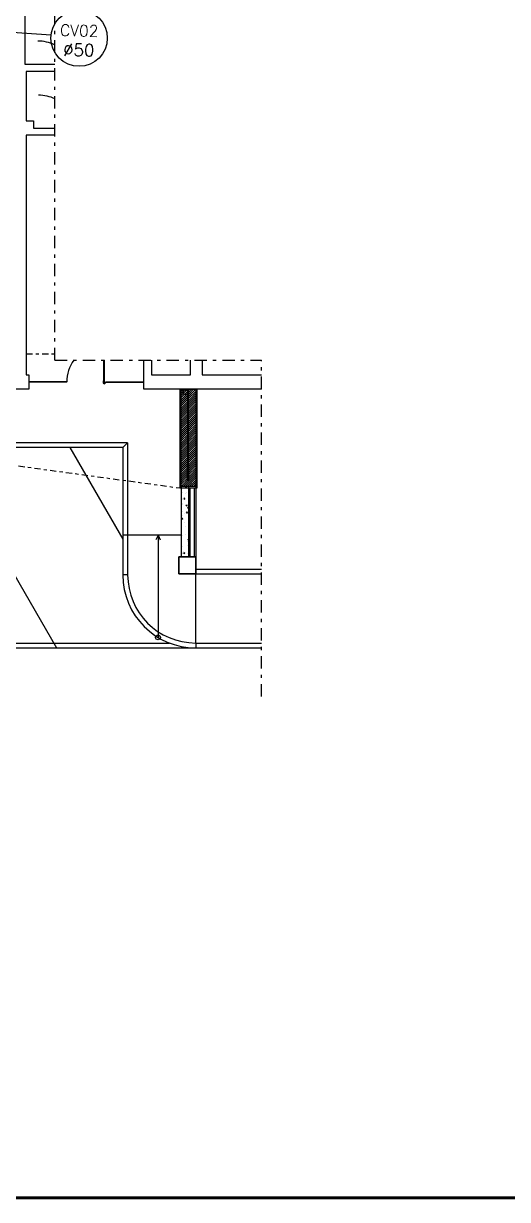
# Model space of a CAD drawing. Header units: millimetres. Extents: x 1573 to 2177, y 1587 to 1932.
# Drawn here: x 1906.32 to 1921.25, y 1873.28 to 1909.54 of the extents above; entities that cross this region are included whole.
import ezdxf
from ezdxf.enums import TextEntityAlignment as Align

# ---------------------------------------------------------------- set-up
doc = ezdxf.new("R2010")
doc.units = ezdxf.units.MM
doc.header["$LTSCALE"] = 0.03
doc.linetypes.add('DASHDOT', pattern=[25.4, 12.7, -6.35, 0, -6.35])
for name, color, linetype in [('-HIDRO', 8, 'Continuous'), ('A-PEN-C', 4, 'Continuous'), ("PRANCHA - PROJETU'S", 7, 'Continuous')]:
    doc.layers.add(name, color=color, linetype=linetype)
doc.styles.add('ROMANS', font='romans.shx', dxfattribs={"height": 0.1})

# ---------------------------------------------------------------- blocks, each defined once
blk = doc.blocks.new('ADFSGASDFG')
at = {"layer": "PRANCHA - PROJETU'S", "color": 4, "const_width": 0.1}
blk.add_lwpolyline([(279.078, 106.346), (359.678, 106.346), (359.678, 48.946), (279.078, 48.946)], close=True, dxfattribs=at)

msp = doc.modelspace()

# ---------------------------------------------------------------- hatches: boundary and pattern name
at = {"layer": '-HIDRO'}
h = msp.add_hatch(color=256, dxfattribs=at)
h.dxf.hatch_style = 1
h.paths.add_polyline_path([(1911.137, 1898.267), (1911.137, 1895.224), (1911.674, 1895.224), (1911.674, 1898.267), (1911.668, 1898.267), (1911.668, 1895.23), (1911.143, 1895.23), (1911.143, 1898.267)])

# ---------------------------------------------------------------- linework, layer by layer
at = {"layer": '-HIDRO', "linetype": 'DASHDOT'}
for p, q in [((1907.282, 1899.167), (1907.282, 1920.527)), ((1907.282, 1899.167), (1913.655, 1899.167)), ((1913.655, 1888.793), (1913.655, 1899.167))]:
    msp.add_line(p, q, dxfattribs=at)
at = {"layer": '-HIDRO'}
for p, q in [((1906.361, 1909.801), (1906.361, 1908.288)), ((1906.361, 1908.288), (1907.282, 1908.288)), ((1907.282, 1908.063), (1906.404, 1908.063)), ((1906.404, 1908.063), (1906.404, 1906.547)), ((1906.404, 1906.547), (1906.629, 1906.547)), ((1906.629, 1906.547), (1906.629, 1906.322)), ((1906.629, 1906.322), (1907.282, 1906.322)), ((1907.282, 1906.097), (1906.404, 1906.097)), ((1906.404, 1906.097), (1906.404, 1898.717)), ((1908.791, 1898.437), (1908.791, 1899.167)), ((1908.806, 1899.167), (1908.806, 1898.437)), ((1910.029, 1898.267), (1910.029, 1899.167)), ((1910.269, 1899.167), (1910.269, 1898.717)), ((1911.473, 1898.717), (1911.473, 1899.167)), ((1911.831, 1899.167), (1911.831, 1898.717)), ((1906.404, 1898.717), (1906.479, 1898.717)), ((1906.479, 1898.717), (1906.479, 1898.267)), ((1910.269, 1898.717), (1911.473, 1898.717)), ((1911.831, 1898.717), (1913.655, 1898.717)), ((1906.479, 1898.267), (1904.648, 1898.267)), ((1907.654, 1898.499), (1906.479, 1898.499)), ((1907.654, 1898.484), (1906.479, 1898.484)), ((1907.654, 1898.484), (1907.654, 1898.499)), ((1908.786, 1898.499), (1908.785, 1898.499)), ((1908.785, 1898.499), (1908.785, 1898.485)), ((1908.785, 1898.485), (1908.786, 1898.485)), ((1908.786, 1898.454), (1908.786, 1898.529)), ((1908.786, 1898.529), (1908.791, 1898.529)), ((1908.786, 1898.485), (1908.786, 1898.499)), ((1908.791, 1898.454), (1908.786, 1898.454)), ((1908.806, 1898.437), (1908.791, 1898.437)), ((1908.81, 1898.529), (1908.806, 1898.529)), ((1908.81, 1898.454), (1908.806, 1898.454)), ((1908.81, 1898.454), (1908.81, 1898.529)), ((1908.81, 1898.485), (1908.81, 1898.499)), ((1908.81, 1898.499), (1908.812, 1898.499)), ((1908.812, 1898.485), (1908.81, 1898.485)), ((1908.812, 1898.499), (1908.812, 1898.485)), ((1908.854, 1898.484), (1908.854, 1898.499)), ((1908.854, 1898.499), (1910.029, 1898.499)), ((1908.854, 1898.484), (1910.029, 1898.484)), ((1913.655, 1898.267), (1910.029, 1898.267)), ((1911.137, 1898.267), (1911.137, 1895.224)), ((1911.143, 1898.267), (1911.143, 1895.23)), ((1911.18, 1898.262), (1911.185, 1898.267)), ((1911.18, 1898.198), (1911.249, 1898.267)), ((1911.18, 1898.135), (1911.312, 1898.267)), ((1911.18, 1895.268), (1911.18, 1898.267)), ((1911.18, 1898.267), (1911.375, 1898.267)), ((1911.18, 1898.071), (1911.375, 1898.266)), ((1911.375, 1895.463), (1911.405, 1898.267)), ((1911.375, 1898.267), (1911.405, 1895.463)), ((1911.375, 1898.267), (1911.375, 1895.463)), ((1911.405, 1898.232), (1911.44, 1898.267)), ((1911.405, 1898.169), (1911.503, 1898.267)), ((1911.405, 1898.105), (1911.567, 1898.267)), ((1911.405, 1898.042), (1911.63, 1898.267)), ((1911.405, 1895.463), (1911.405, 1898.267)), ((1911.405, 1898.267), (1911.63, 1898.267)), ((1911.63, 1898.267), (1911.63, 1895.268)), ((1911.668, 1895.23), (1911.668, 1898.267)), ((1911.674, 1895.224), (1911.674, 1898.267)), ((1911.18, 1898.008), (1911.375, 1898.203)), ((1911.18, 1897.944), (1911.375, 1898.139)), ((1911.18, 1897.88), (1911.375, 1898.075)), ((1911.18, 1897.817), (1911.375, 1898.012)), ((1911.18, 1897.753), (1911.375, 1897.948)), ((1911.18, 1897.689), (1911.375, 1897.884)), ((1911.405, 1897.978), (1911.63, 1898.203)), ((1911.405, 1897.914), (1911.63, 1898.139)), ((1911.405, 1897.851), (1911.63, 1898.076)), ((1911.405, 1897.787), (1911.63, 1898.012)), ((1911.405, 1897.724), (1911.63, 1897.948)), ((1911.405, 1897.66), (1911.63, 1897.885)), ((1911.18, 1897.626), (1911.375, 1897.821)), ((1911.18, 1897.562), (1911.375, 1897.757)), ((1911.18, 1897.499), (1911.375, 1897.694)), ((1911.18, 1897.435), (1911.375, 1897.63)), ((1911.18, 1897.371), (1911.375, 1897.566)), ((1911.18, 1897.308), (1911.375, 1897.503)), ((1911.405, 1897.596), (1911.63, 1897.821)), ((1911.405, 1897.533), (1911.63, 1897.758)), ((1911.405, 1897.469), (1911.63, 1897.694)), ((1911.405, 1897.405), (1911.63, 1897.63)), ((1911.405, 1897.342), (1911.63, 1897.567)), ((1911.405, 1897.278), (1911.63, 1897.503)), ((1911.18, 1897.244), (1911.375, 1897.439)), ((1911.18, 1897.181), (1911.375, 1897.375)), ((1911.18, 1897.117), (1911.375, 1897.312)), ((1911.18, 1897.053), (1911.375, 1897.248)), ((1911.18, 1896.99), (1911.375, 1897.185)), ((1911.405, 1897.215), (1911.63, 1897.44)), ((1911.405, 1897.151), (1911.63, 1897.376)), ((1911.405, 1897.087), (1911.63, 1897.312)), ((1911.405, 1897.024), (1911.63, 1897.249)), ((1911.405, 1896.96), (1911.63, 1897.185)), ((1911.18, 1896.926), (1911.375, 1897.121)), ((1911.18, 1896.862), (1911.375, 1897.057)), ((1911.18, 1896.799), (1911.375, 1896.994)), ((1911.18, 1896.735), (1911.375, 1896.93)), ((1911.18, 1896.672), (1911.375, 1896.866)), ((1911.18, 1896.608), (1911.375, 1896.803)), ((1911.405, 1896.896), (1911.63, 1897.121)), ((1911.405, 1896.833), (1911.63, 1897.058)), ((1911.405, 1896.769), (1911.63, 1896.994)), ((1911.405, 1896.706), (1911.63, 1896.931)), ((1911.405, 1896.642), (1911.63, 1896.867)), ((1911.405, 1896.578), (1911.63, 1896.803)), ((1909.531, 1896.617), (1893.029, 1896.617)), ((1909.381, 1896.467), (1893.179, 1896.467)), ((1903.77, 1896.467), (1907.335, 1890.292)), ((1907.75, 1896.467), (1909.381, 1893.643)), ((1909.381, 1896.467), (1909.531, 1896.617)), ((1909.381, 1896.467), (1909.381, 1892.542)), ((1909.531, 1896.617), (1909.531, 1892.542)), ((1911.18, 1896.544), (1911.375, 1896.739)), ((1911.18, 1896.481), (1911.375, 1896.676)), ((1911.18, 1896.417), (1911.375, 1896.612)), ((1911.18, 1896.353), (1911.375, 1896.548)), ((1911.18, 1896.29), (1911.375, 1896.485)), ((1911.18, 1896.226), (1911.375, 1896.421)), ((1911.405, 1896.515), (1911.63, 1896.74)), ((1911.405, 1896.451), (1911.63, 1896.676)), ((1911.405, 1896.388), (1911.63, 1896.612)), ((1911.405, 1896.324), (1911.63, 1896.549)), ((1911.405, 1896.26), (1911.63, 1896.485)), ((1911.405, 1896.197), (1911.63, 1896.422)), ((1911.18, 1896.163), (1911.375, 1896.358)), ((1911.18, 1896.099), (1911.375, 1896.294)), ((1911.18, 1896.035), (1911.375, 1896.23)), ((1911.18, 1895.972), (1911.375, 1896.167)), ((1911.18, 1895.908), (1911.375, 1896.103)), ((1911.405, 1896.133), (1911.63, 1896.358)), ((1911.405, 1896.069), (1911.63, 1896.294)), ((1911.405, 1896.006), (1911.63, 1896.231)), ((1911.405, 1895.942), (1911.63, 1896.167)), ((1911.405, 1895.879), (1911.63, 1896.104)), ((1911.18, 1895.845), (1911.375, 1896.039)), ((1911.18, 1895.781), (1911.375, 1895.976)), ((1911.18, 1895.717), (1911.375, 1895.912)), ((1911.18, 1895.654), (1911.375, 1895.849)), ((1911.18, 1895.59), (1911.375, 1895.785)), ((1911.18, 1895.526), (1911.375, 1895.721)), ((1911.405, 1895.815), (1911.63, 1896.04)), ((1911.405, 1895.751), (1911.63, 1895.976)), ((1911.405, 1895.688), (1911.63, 1895.913)), ((1911.405, 1895.624), (1911.63, 1895.849)), ((1911.405, 1895.56), (1911.63, 1895.785)), ((1911.405, 1895.497), (1911.63, 1895.722)), ((1911.18, 1895.463), (1911.375, 1895.658)), ((1911.18, 1895.399), (1911.375, 1895.594)), ((1911.18, 1895.336), (1911.375, 1895.53)), ((1911.18, 1895.272), (1911.375, 1895.467)), ((1911.24, 1895.268), (1911.63, 1895.658)), ((1911.304, 1895.268), (1911.63, 1895.595)), ((1911.367, 1895.268), (1911.63, 1895.531)), ((1911.375, 1895.463), (1911.405, 1895.463)), ((1911.431, 1895.268), (1911.63, 1895.467)), ((1911.494, 1895.268), (1911.63, 1895.404)), ((1911.558, 1895.268), (1911.63, 1895.34)), ((1911.137, 1895.224), (1911.674, 1895.224)), ((1911.143, 1895.23), (1911.668, 1895.23)), ((1911.18, 1895.268), (1911.18, 1895.23)), ((1911.63, 1895.268), (1911.18, 1895.268)), ((1911.18, 1895.224), (1911.18, 1893.098)), ((1911.217, 1895.214), (1911.217, 1895.214)), ((1911.227, 1895.08), (1911.227, 1895.08)), ((1911.3, 1895.257), (1911.31, 1895.268)), ((1911.3, 1895.258), (1911.351, 1895.25)), ((1911.324, 1895.044), (1911.324, 1895.044)), ((1911.351, 1895.249), (1911.348, 1895.268)), ((1911.359, 1895.079), (1911.359, 1895.079)), ((1911.405, 1895.268), (1911.405, 1895.23)), ((1911.405, 1895.224), (1911.405, 1893.098)), ((1911.45, 1895.224), (1911.45, 1893.098)), ((1911.585, 1895.224), (1911.585, 1893.098)), ((1911.622, 1895.268), (1911.63, 1895.276)), ((1911.63, 1895.268), (1911.63, 1895.23)), ((1911.63, 1895.224), (1911.63, 1893.098)), ((1911.209, 1894.854), (1911.209, 1894.854)), ((1911.211, 1894.754), (1911.211, 1894.754)), ((1911.213, 1894.699), (1911.213, 1894.699)), ((1911.22, 1894.89), (1911.22, 1894.89)), ((1911.264, 1894.885), (1911.299, 1894.882)), ((1911.265, 1894.885), (1911.292, 1894.918)), ((1911.296, 1894.882), (1911.289, 1894.918)), ((1911.328, 1894.69), (1911.356, 1894.671)), ((1911.329, 1894.693), (1911.369, 1894.708)), ((1911.356, 1894.671), (1911.368, 1894.705)), ((1911.376, 1894.606), (1911.405, 1894.637)), ((1911.376, 1894.607), (1911.405, 1894.602)), ((1911.189, 1894.276), (1911.217, 1894.257)), ((1911.19, 1894.279), (1911.23, 1894.294)), ((1911.199, 1894.319), (1911.199, 1894.319)), ((1911.206, 1894.509), (1911.206, 1894.509)), ((1911.215, 1894.491), (1911.215, 1894.491)), ((1911.217, 1894.257), (1911.229, 1894.291)), ((1911.22, 1894.385), (1911.22, 1894.385)), ((1911.262, 1894.244), (1911.262, 1894.244)), ((1911.269, 1894.45), (1911.269, 1894.45)), ((1911.344, 1894.456), (1911.371, 1894.488)), ((1911.344, 1894.455), (1911.378, 1894.453)), ((1911.375, 1894.452), (1911.368, 1894.488)), ((1911.404, 1894.449), (1911.404, 1894.449)), ((1911.185, 1893.939), (1911.185, 1893.939)), ((1911.192, 1894.129), (1911.192, 1894.129)), ((1911.291, 1894.159), (1911.291, 1894.159)), ((1911.328, 1894.047), (1911.328, 1894.047)), ((1909.531, 1893.773), (1909.381, 1893.773)), ((1911.18, 1893.773), (1909.531, 1893.773)), ((1910.468, 1893.773), (1910.403, 1893.626)), ((1910.468, 1893.773), (1910.468, 1890.616)), ((1910.468, 1893.773), (1910.534, 1893.626)), ((1911.213, 1893.768), (1911.213, 1893.768)), ((1911.3, 1893.79), (1911.3, 1893.79)), ((1911.371, 1893.563), (1911.371, 1893.563)), ((1911.388, 1893.644), (1911.388, 1893.644)), ((1911.391, 1893.631), (1911.405, 1893.622)), ((1911.392, 1893.634), (1911.405, 1893.64)), ((1911.18, 1893.212), (1911.199, 1893.235)), ((1911.18, 1893.201), (1911.206, 1893.199)), ((1911.203, 1893.199), (1911.196, 1893.234)), ((1911.231, 1893.212), (1911.231, 1893.212)), ((1911.238, 1893.419), (1911.238, 1893.419)), ((1911.252, 1893.217), (1911.28, 1893.198)), ((1911.253, 1893.22), (1911.293, 1893.235)), ((1911.26, 1893.272), (1911.26, 1893.272)), ((1911.28, 1893.198), (1911.292, 1893.233)), ((1911.38, 1893.195), (1911.38, 1893.195)), ((1911.381, 1893.437), (1911.381, 1893.437)), ((1911.63, 1893.098), (1911.105, 1893.098)), ((1911.105, 1893.098), (1911.105, 1892.573)), ((1911.105, 1893.098), (1911.63, 1893.098)), ((1911.105, 1892.573), (1911.105, 1893.098)), ((1911.63, 1892.573), (1911.63, 1893.098)), ((1911.63, 1893.098), (1911.63, 1892.573)), ((1909.531, 1892.542), (1909.381, 1892.542)), ((1911.105, 1892.573), (1911.63, 1892.573)), ((1911.63, 1892.573), (1911.105, 1892.573)), ((1911.63, 1892.723), (1913.655, 1892.723)), ((1911.63, 1892.573), (1913.655, 1892.573)), ((1911.63, 1890.442), (1911.63, 1892.573)), ((1888.599, 1890.292), (1913.655, 1890.292)), ((1891.737, 1890.442), (1910.823, 1890.442)), ((1911.63, 1890.442), (1913.655, 1890.442)), ((1911.63, 1890.442), (1911.63, 1890.292))]:
    msp.add_line(p, q, dxfattribs=at)
at = {"layer": '-HIDRO', "linetype": 'DASHDOT', "ltscale": 0.5}
for p, q in [((1906.404, 1899.357), (1907.282, 1899.357)), ((1895.477, 1897.367), (1911.137, 1895.224))]:
    msp.add_line(p, q, dxfattribs=at)
at = {"layer": '-HIDRO'}
for centre, radius in [((1908.799, 1898.492), 0.00441), ((1911.315, 1898.177), 0.075), ((1911.315, 1898.177), 0.072), ((1910.468, 1890.616), 0.075)]:
    msp.add_circle(centre, radius, dxfattribs=at)
for centre, radius, start, end in [((1906.758, 1907.803), 1.2, 64.5324, 90), ((1906.78, 1906.135), 1.2, 64.5324, 90), ((1908.799, 1898.492), 1.145, 143.8715, 179.9991), ((1908.798, 1898.492), 0.0563, 278.5833, 359.4644), ((1911.63, 1892.542), 2.249, 180, 270), ((1911.63, 1892.542), 2.099, 180, 270)]:
    msp.add_arc(centre, radius, start, end, dxfattribs=at)
at = {"layer": 'A-PEN-C'}
msp.add_line((1905.07, 1909.345), (1907.168, 1909.196), dxfattribs=at)
msp.add_circle((1908.032, 1909.096), 0.87, dxfattribs=at)

# ---------------------------------------------------------------- block references
at = {"layer": "PRANCHA - PROJETU'S", "color": 1}
msp.add_blockref('ADFSGASDFG', (1607.877, 1824.388), dxfattribs=at)

# ---------------------------------------------------------------- texts
at = {"layer": 'A-PEN-C', "style": 'ROMANS'}
for s, height, p in [('CV02', 0.3509, (1908.033, 1909.151)), ('%%C50', 0.3739, (1908.018, 1908.542))]:
    msp.add_text(s, height=height, rotation=358.7108, dxfattribs=at).set_placement(p, align=Align.CENTER)

doc.saveas('drawing.dxf')
